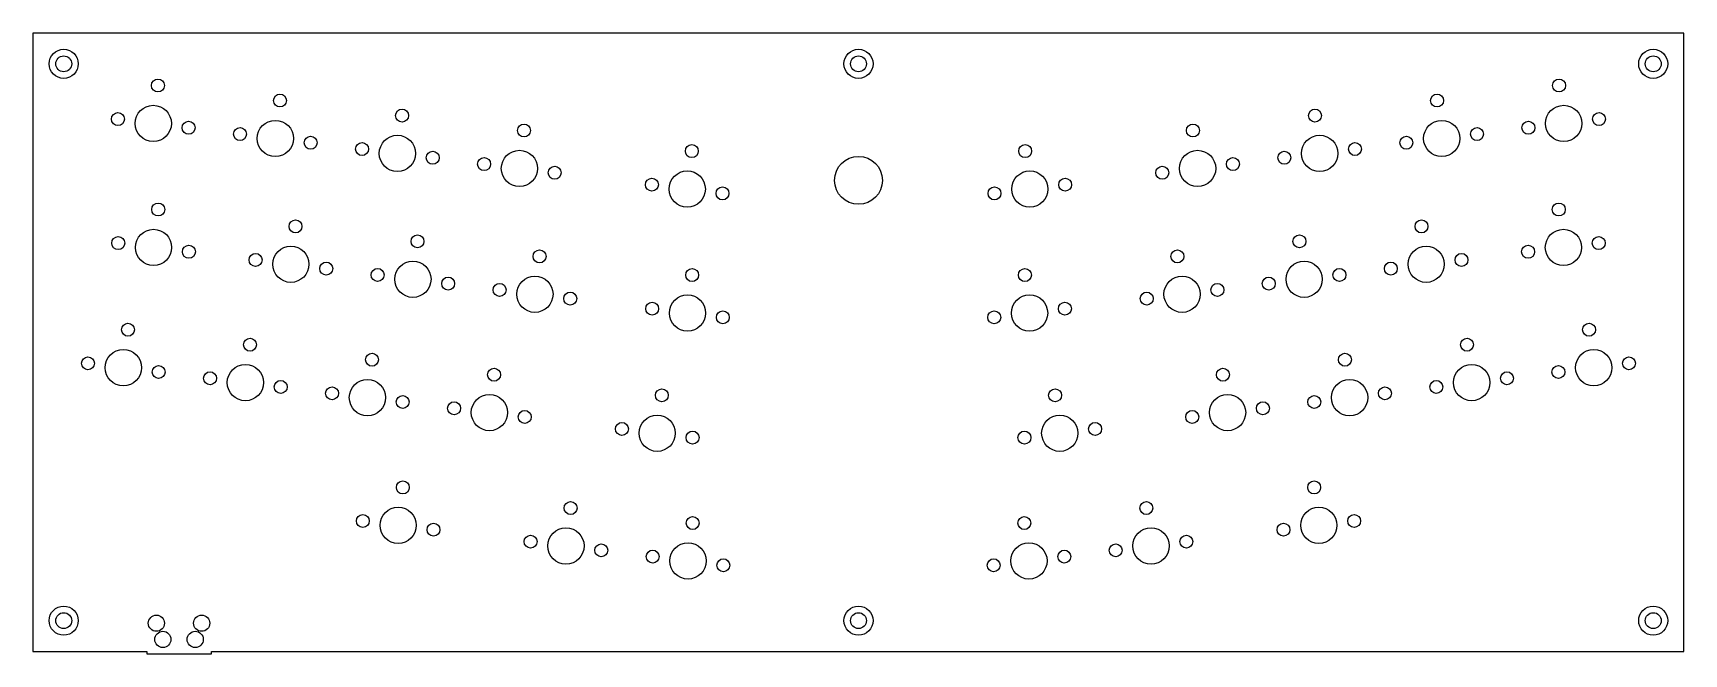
# Model space of a CAD drawing. Header units: millimetres. Extents: x -19 to 237, y -82 to 14.
import ezdxf

# ---------------------------------------------------------------- set-up
doc = ezdxf.new("R2010")
doc.units = ezdxf.units.MM

msp = doc.modelspace()

# ---------------------------------------------------------------- linework, layer by layer
for p, q in [((236.54, 13.96), (-18.59, 13.96)), ((-18.59, 13.96), (-18.59, -81.54)), ((236.54, -81.54), (236.54, 13.96)), ((-18.59, -81.54), (-1.02, -81.54)), ((-1.02, -81.54), (-1.02, -81.94)), ((8.98, -81.54), (236.54, -81.54)), ((8.98, -81.94), (8.98, -81.54)), ((-1.02, -81.94), (8.98, -81.94))]:
    msp.add_line(p, q)
for centre, radius in [((-13.84, 9.21), 2.25), ((-13.84, 9.21), 1.23), ((108.98, 9.21), 2.25), ((108.98, 9.21), 1.23), ((231.79, 9.21), 2.25), ((231.79, 9.21), 1.23), ((0.72, 5.86), 1), ((217.24, 5.86), 1), ((0, 0), 2.8), ((19.58, 3.54), 1), ((198.38, 3.54), 1), ((217.95, 0), 2.8), ((-5.46, 0.67), 1), ((5.46, -0.67), 1), ((18.86, -2.32), 2.8), ((38.44, 1.22), 1), ((179.52, 1.22), 1), ((199.1, -2.32), 2.8), ((212.5, -0.67), 1), ((223.41, 0.67), 1), ((13.4, -1.65), 1), ((24.32, -2.99), 1), ((37.72, -4.63), 2.8), ((57.29, -1.09), 1), ((160.66, -1.09), 1), ((180.24, -4.63), 2.8), ((193.64, -2.99), 1), ((204.56, -1.65), 1), ((32.26, -3.96), 1), ((43.18, -5.3), 1), ((56.58, -6.95), 2.8), ((83.22, -4.27), 1), ((108.98, -8.79), 3.7), ((134.73, -4.27), 1), ((161.38, -6.95), 2.8), ((174.78, -5.3), 1), ((185.7, -3.96), 1), ((51.12, -6.28), 1), ((62.03, -7.62), 1), ((82.51, -10.13), 2.8), ((135.45, -10.13), 2.8), ((155.92, -7.62), 1), ((166.84, -6.28), 1), ((77.05, -9.46), 1), ((87.96, -10.8), 1), ((129.99, -10.8), 1), ((140.91, -9.46), 1), ((0.76, -13.29), 1), ((217.19, -13.29), 1), ((21.98, -15.9), 1), ((195.98, -15.9), 1), ((-5.42, -18.48), 1), ((0.04, -19.15), 2.8), ((40.83, -18.21), 1), ((177.12, -18.21), 1), ((217.91, -19.15), 2.8), ((223.37, -18.48), 1), ((5.5, -19.82), 1), ((15.8, -21.08), 1), ((21.26, -21.75), 2.8), ((59.69, -20.53), 1), ((158.26, -20.53), 1), ((196.7, -21.75), 2.8), ((202.16, -21.08), 1), ((212.45, -19.82), 1), ((26.72, -22.42), 1), ((34.66, -23.4), 1), ((40.12, -24.07), 2.8), ((83.27, -23.42), 1), ((134.69, -23.42), 1), ((177.84, -24.07), 2.8), ((183.3, -23.4), 1), ((191.24, -22.42), 1), ((45.57, -24.74), 1), ((53.52, -25.71), 1), ((58.97, -26.38), 2.8), ((158.98, -26.38), 2.8), ((164.44, -25.71), 1), ((172.38, -24.74), 1), ((64.43, -27.05), 1), ((77.09, -28.61), 1), ((82.55, -29.28), 2.8), ((135.41, -29.28), 2.8), ((140.87, -28.61), 1), ((153.52, -27.05), 1), ((88.01, -29.95), 1), ((129.95, -29.95), 1), ((-3.91, -31.86), 1), ((221.87, -31.86), 1), ((-4.63, -37.72), 2.8), ((14.95, -34.18), 1), ((33.8, -36.49), 1), ((184.15, -36.49), 1), ((203.01, -34.18), 1), ((222.59, -37.72), 2.8), ((-10.09, -37.05), 1), ((0.83, -38.39), 1), ((14.23, -40.03), 2.8), ((52.66, -38.81), 1), ((165.29, -38.81), 1), ((203.73, -40.03), 2.8), ((217.13, -38.39), 1), ((228.04, -37.05), 1), ((8.77, -39.36), 1), ((19.69, -40.7), 1), ((27.63, -41.68), 1), ((33.09, -42.35), 2.8), ((184.87, -42.35), 2.8), ((190.33, -41.68), 1), ((198.27, -40.7), 1), ((209.19, -39.36), 1), ((38.54, -43.02), 1), ((46.49, -43.99), 1), ((51.94, -44.66), 2.8), ((78.59, -41.99), 1), ((139.36, -41.99), 1), ((166.01, -44.66), 2.8), ((171.47, -43.99), 1), ((179.41, -43.02), 1), ((57.4, -45.33), 1), ((77.87, -47.85), 2.8), ((140.08, -47.85), 2.8), ((160.55, -45.33), 1), ((72.42, -47.18), 1), ((83.33, -48.52), 1), ((134.62, -48.52), 1), ((145.54, -47.18), 1), ((38.56, -56.22), 1), ((179.39, -56.22), 1), ((64.49, -59.4), 1), ((153.46, -59.4), 1), ((32.38, -61.4), 1), ((37.84, -62.07), 2.8), ((83.35, -61.72), 1), ((134.6, -61.72), 1), ((180.11, -62.07), 2.8), ((185.57, -61.4), 1), ((43.3, -62.74), 1), ((58.31, -64.59), 1), ((63.77, -65.26), 2.8), ((154.18, -65.26), 2.8), ((159.64, -64.59), 1), ((174.65, -62.74), 1), ((69.23, -65.93), 1), ((77.17, -66.9), 1), ((82.63, -67.57), 2.8), ((135.32, -67.57), 2.8), ((140.78, -66.9), 1), ((148.72, -65.93), 1), ((88.09, -68.24), 1), ((129.86, -68.24), 1), ((-13.84, -76.79), 2.25), ((-13.84, -76.79), 1.23), ((0.48, -77.19), 1.25), ((7.48, -77.19), 1.25), ((108.98, -76.79), 2.25), ((108.98, -76.79), 1.23), ((231.79, -76.79), 2.25), ((231.79, -76.79), 1.23), ((1.48, -79.69), 1.25), ((6.48, -79.69), 1.25)]:
    msp.add_circle(centre, radius)

doc.saveas('drawing.dxf')
